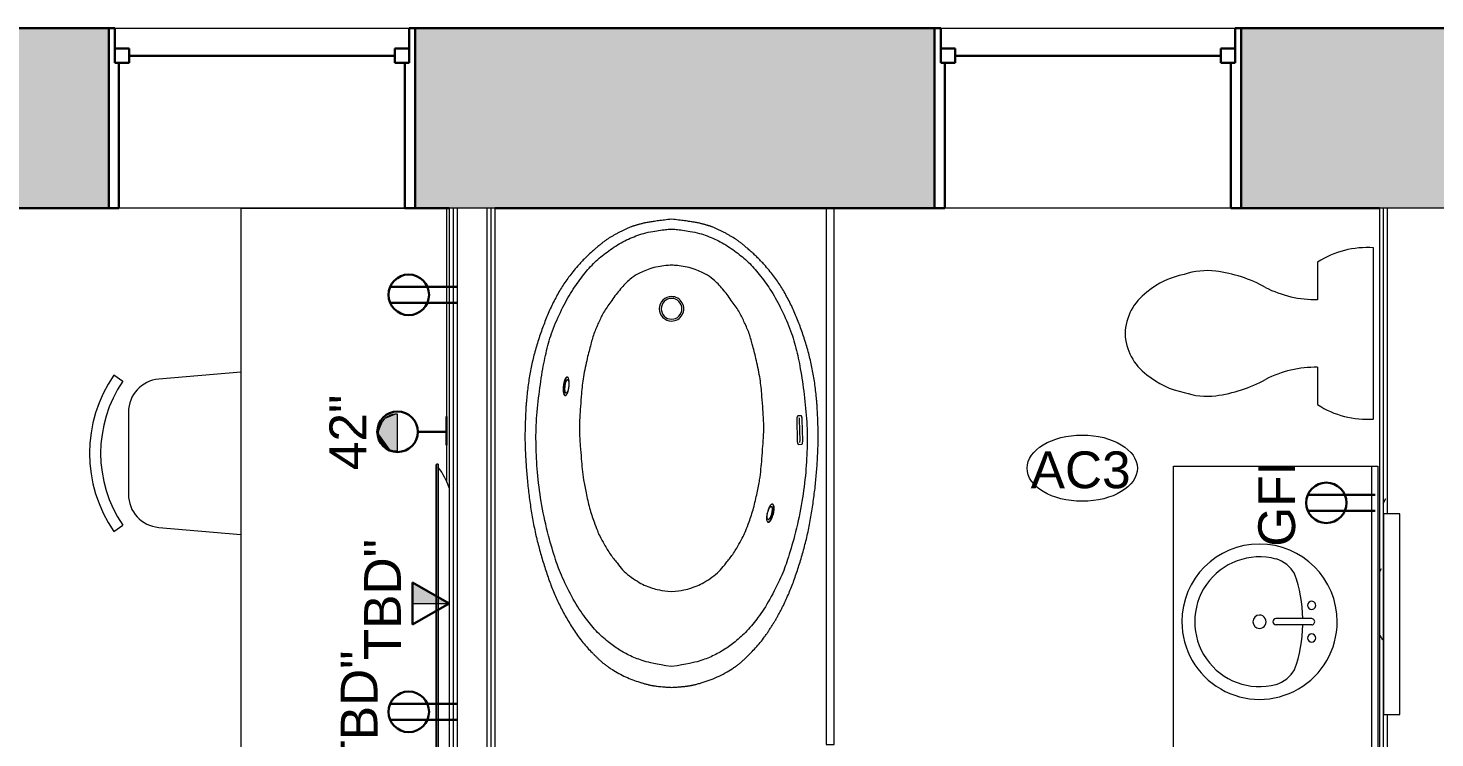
# Model space of a CAD drawing. Header units: inches. Extents: x -1176 to 1507, y -2563 to 978.
# Drawn here: x 635.1 to 807.2, y 502.2 to 589 of the extents above; entities that cross this region are included whole.
import ezdxf

# ---------------------------------------------------------------- set-up
doc = ezdxf.new("R2010")
doc.units = ezdxf.units.IN
doc.header["$MEASUREMENT"] = 0
for name, color, linetype, lineweight in [('A-ANNO-NOTE', 131, 'Continuous', 40), ('A-GLAZ', 151, 'Continuous', 18), ('A-GLAZ-CURT', 52, 'Continuous', 9), ('A-WALL', 113, 'Continuous', 18), ('A-WALL-PATT', 111, 'Continuous', 18), ('I-FURN', 30, 'Continuous', 9), ('I-WALL', 2, 'Continuous', 18), ('P-SANR-FIXT', 6, 'Continuous', 9), ('Q-CASE', 31, 'Continuous', 9), ('Q-SPCQ', 91, 'Continuous', 9), ('Q-SPCQ-IDEN', 132, 'Continuous', 9)]:
    doc.layers.add(name, color=color, linetype=linetype, lineweight=lineweight)
doc.styles.add('Arial', font='arial.ttf', dxfattribs={"height": 4.5})
doc.styles.add('Swis721 Lt BT', font='swissl.ttf', dxfattribs={"height": 4.5})
pattern_1 = [(0, (0, 0), (15.36, 3.84), [0.634, -10.886, 0.634, -10.886, -61.44]), (0, (0, 0), (15.36, 3.84), [-23.04, 0.634, -22.406, 0.634, -10.886, -26.88]), (0, (0, 0), (15.36, 3.84), [-57.6, 0.634, -7.046, 0.634, -18.566]), (120, (5.76, 1.92), (-11.005538, 11.38215), [0.634, -10.886, 0.634, -10.886, -61.44]), (120, (5.76, 1.92), (-11.005538, 11.38215), [-23.04, 0.634, -22.406, 0.634, -10.886, -26.88]), (120, (5.76, 1.92), (-11.005538, 11.38215), [-57.6, 0.634, -7.046, 0.634, -18.566]), (240, (7.68, 9.6), (-4.354462, -15.22215), [0.634, -10.886, 0.634, -10.886, -61.44]), (240, (7.68, 9.6), (-4.354462, -15.22215), [-23.04, 0.634, -22.406, 0.634, -10.886, -26.88]), (240, (7.68, 9.6), (-4.354462, -15.22215), [-57.6, 0.634, -7.046, 0.634, -18.566])]

# ---------------------------------------------------------------- blocks, each defined once
blk = doc.blocks.new('Double Hung - side window 4_ X 6_ 3_ H-6086068-2nd Floor Power _ Signal')
at = {"layer": 'A-GLAZ', "color": 8, "lineweight": 30}
for p, q in [((-18.75, 11), (-18, 11)), ((-18, 6.75), (-18, 11)), ((18, 6.75), (18, 11)), ((18.75, 11), (18, 11)), ((-18, 8.5), (-18, 6.75)), ((-18, 8.5), (-16.25, 8.5)), ((-16.25, 8.5), (-16.25, 6.75)), ((-16.25, 7.625), (16.25, 7.625)), ((16.25, 8.5), (16.25, 6.75)), ((18, 8.5), (16.25, 8.5)), ((18, 8.5), (18, 6.75)), ((-18, 6.75), (-16.25, 6.75)), ((-18, 6.75), (-17.5, 6.75)), ((-17.5, -11), (-17.5, 6.75)), ((18, 6.75), (16.25, 6.75)), ((17.5, 6.75), (18, 6.75)), ((17.5, 6.75), (17.5, -11)), ((-17.5, -11), (-18.75, -11)), ((17.5, -11), (18.75, -11))]:
    blk.add_line(p, q, dxfattribs=at)
blk = doc.blocks.new('Desk35 - Desk-7034756-2nd Floor Power _ Signal')
at = {"layer": 'Q-CASE'}
for p, q in [((-728.43, 493.83), (-728.43, 468.64)), ((-621.24, 493.83), (-728.43, 493.83)), ((-621.24, 468.64), (-621.24, 493.83)), ((-728.43, 468.64), (-698.67, 468.64)), ((-654.7, 468.64), (-621.24, 468.64))]:
    blk.add_line(p, q, dxfattribs=at)
blk = doc.blocks.new('F-Chairs - Side 01-V59-2nd Floor Power _ Signal')
at = {"layer": 'I-FURN'}
for p, q in [((-9.57, -3.52), (-8.8, -4.64)), ((8.8, -4.64), (9.57, -3.52)), ((5.02, -5.32), (-5.02, -5.32)), ((-9.07, -9.03), (-9.94, -19.07)), ((9.94, -19.07), (9.07, -9.03))]:
    blk.add_line(p, q, dxfattribs=at)
for centre, radius, start, end in [((0, -17.51), 16.94, 55.6197, 124.3803), ((0, -17.51), 15.59, 55.6197, 124.3803), ((-5.02, -9.38), 4.06, 90, 175.0303), ((5.02, -9.38), 4.06, 4.9697, 90)]:
    blk.add_arc(centre, radius, start, end, dxfattribs=at)
blk = doc.blocks.new('Vanity Counter Top w Round Sink Hole - 24_ Depth-7683056-2nd Floor Power _ Signal')
at = {"layer": 'Q-CASE'}
for p, q in [((-52.26, 25), (17.78, 25)), ((-52.26, 0), (-52.26, 25)), ((17.78, 25), (17.78, 0)), ((-52.26, 0.75), (17.78, 0.75)), ((17.78, 0), (-52.26, 0))]:
    blk.add_line(p, q, dxfattribs=at)
blk = doc.blocks.new('P-Toilet-Floor-3D - Floor Mount-7330913-2nd Floor Power _ Signal')
at = {"layer": 'P-SANR-FIXT'}
for p, q in [((10.46, -1.47), (-10.46, -1.47)), ((-8.7, -8.31), (-4.13, -8.31)), ((4.13, -8.31), (8.7, -8.31))]:
    blk.add_line(p, q, dxfattribs=at)
for centre, radius, start, end in [((0.69, -2.25), 11.19, 176.0012, 212.8527), ((-0.69, -2.25), 11.19, 327.1473, 3.9988), ((-17.85, -8.46), 13.72, 332.9997, 0.6089), ((17.85, -8.46), 13.72, 179.3911, 207.0003), ((9.41, -22.94), 17.16, 151.2397, 172.7867), ((-9.41, -22.94), 17.16, 7.2133, 28.7603), ((0.88, -21.86), 8.56, 172.7867, 198.8936), ((-0.88, -21.86), 8.56, 341.1064, 7.2133), ((2.68, -22.72), 10.08, 190.9157, 219.9319), ((-2.68, -22.72), 10.08, 320.0681, 349.0843), ((0.18, -25.42), 6.45, 215.8378, 268.4031), ((-0.18, -25.42), 6.45, 271.5969, 324.1622)]:
    blk.add_arc(centre, radius, start, end, dxfattribs=at)
blk = doc.blocks.new('downloadobjectfile_id_236f7131-f753-4b41-a4ac-6b6cf5932f67 - Bath tub-6664744-2nd Floor Power _ Signal')
at = {"layer": 'P-SANR-FIXT'}
for p, q in [((-4.58, 15.85), (-4.58, 15.48)), ((-1.53, 16.05), (-4.15, 15.99)), ((-1.52, 15.72), (-4.15, 15.66)), ((-1.09, 15.55), (-1.1, 15.94)), ((-4.21, 15.32), (-1.45, 15.38)), ((6.24, 12.4), (6.23, 12.33)), ((8.41, 11.78), (8.42, 11.84))]:
    blk.add_line(p, q, dxfattribs=at)
for centre, radius, start, end in [((-4.14, 15.3), 0.361, 91.2564, 121.564), ((-1.51, 15.36), 0.361, 60.9489, 91.2564), ((-17.67, 0), 1.5, 360, 180), ((-17.67, 0), 1.27, 0, 180), ((-17.67, 0), 1.5, 180, 360), ((-17.67, 0), 1.27, 180, 0)]:
    blk.add_arc(centre, radius, start, end, dxfattribs=at)
for points, knots in [([(28.63, 0), (28.61, 0.2), (28.6, 0.48), (28.58, 0.81), (28.56, 1.05), (28.54, 1.26), (28.52, 1.45), (28.51, 1.62), (28.49, 1.79), (28.47, 1.94), (28.45, 2.07), (28.43, 2.2), (28.41, 2.33), (28.39, 2.44), (28.36, 2.55), (28.34, 2.65), (28.31, 2.76), (28.29, 2.87), (28.25, 3.01), (28.21, 3.18), (28.14, 3.41), (28.06, 3.71), (27.93, 4.11), (27.71, 4.76), (27.37, 5.6), (26.88, 6.57), (26.43, 7.3), (26.09, 7.81), (25.84, 8.15), (25.61, 8.44), (25.38, 8.7), (25.15, 8.95), (24.91, 9.19), (24.65, 9.45), (24.29, 9.81), (23.8, 10.29), (23.15, 10.85), (22.57, 11.3), (22.09, 11.64), (21.72, 11.88), (21.36, 12.12), (20.99, 12.35), (20.62, 12.58), (20.26, 12.79), (19.89, 13), (19.52, 13.2), (19.15, 13.4), (18.66, 13.65), (18.04, 13.95), (17.29, 14.29), (16.53, 14.61), (15.75, 14.9), (14.69, 15.28), (13.32, 15.72), (11.9, 16.13), (10.73, 16.44), (9.54, 16.72), (8, 17.02), (6.12, 17.32), (4.57, 17.52), (3.34, 17.65), (2.43, 17.73), (1.54, 17.8), (0.68, 17.85), (-0.13, 17.89), (-0.86, 17.92), (-1.51, 17.94), (-2.14, 17.94), (-2.84, 17.93), (-3.67, 17.91), (-4.61, 17.87), (-5.42, 17.83), (-6.07, 17.79), (-6.7, 17.73), (-7.78, 17.63), (-9.25, 17.42), (-10.67, 17.15), (-11.79, 16.89), (-12.64, 16.67), (-13.48, 16.42), (-14.32, 16.15), (-15.14, 15.86), (-16.2, 15.47), (-17.23, 15.06), (-18.26, 14.57), (-19.02, 14.18), (-19.74, 13.78), (-20.4, 13.38), (-21.04, 12.95), (-21.69, 12.48), (-22.38, 11.94), (-22.97, 11.43), (-23.46, 10.98), (-23.83, 10.62), (-24.2, 10.24), (-24.56, 9.85), (-24.91, 9.46), (-25.23, 9.09), (-25.52, 8.74), (-25.77, 8.43), (-25.99, 8.13), (-26.26, 7.75), (-26.5, 7.35), (-26.76, 6.89), (-26.96, 6.54), (-27.11, 6.24), (-27.23, 6.01), (-27.31, 5.84), (-27.39, 5.68), (-27.49, 5.46), (-27.59, 5.22), (-27.68, 5), (-27.73, 4.86), (-27.77, 4.76), (-27.8, 4.65), (-27.84, 4.53), (-27.88, 4.41), (-27.92, 4.28), (-27.96, 4.14), (-28, 3.99), (-28.04, 3.83), (-28.08, 3.65), (-28.13, 3.46), (-28.17, 3.26), (-28.21, 3.04), (-28.26, 2.79), (-28.3, 2.53), (-28.35, 2.24), (-28.39, 1.94), (-28.45, 1.49), (-28.53, 0.87), (-28.59, 0.3), (-28.62, 0)], [0, 0, 0, 0, 0.003049, 0.004573, 0.006098, 0.007622, 0.009146, 0.010671, 0.012195, 0.01372, 0.015244, 0.016768, 0.018293, 0.019817, 0.021341, 0.022866, 0.02439, 0.025915, 0.027439, 0.030488, 0.033537, 0.036585, 0.042683, 0.04878, 0.060976, 0.073171, 0.085366, 0.091463, 0.097561, 0.103659, 0.109756, 0.115854, 0.121951, 0.128049, 0.134146, 0.146341, 0.158537, 0.170732, 0.176829, 0.182927, 0.189024, 0.195122, 0.20122, 0.207317, 0.213415, 0.219512, 0.22561, 0.231707, 0.243902, 0.256098, 0.268293, 0.280488, 0.292683, 0.317073, 0.341463, 0.353659, 0.365854, 0.390244, 0.414634, 0.439024, 0.45122, 0.463415, 0.47561, 0.487805, 0.5, 0.512195, 0.52439, 0.536585, 0.54878, 0.560976, 0.573171, 0.585366, 0.591463, 0.597561, 0.609756, 0.634146, 0.658537, 0.670732, 0.682927, 0.695122, 0.707317, 0.719512, 0.731707, 0.756098, 0.768293, 0.780488, 0.792683, 0.804878, 0.817073, 0.829268, 0.841463, 0.853659, 0.859756, 0.865854, 0.871951, 0.878049, 0.884146, 0.890244, 0.896341, 0.902439, 0.908537, 0.914634, 0.926829, 0.932927, 0.939024, 0.945122, 0.948171, 0.95122, 0.954268, 0.957317, 0.963415, 0.966463, 0.967988, 0.969512, 0.971037, 0.972561, 0.974085, 0.97561, 0.977134, 0.978659, 0.980183, 0.981707, 0.983232, 0.984756, 0.98628, 0.987805, 0.989329, 0.990854, 0.992378, 0.993902, 0.996951, 1, 1, 1, 1]), ([(-27.41, 0), (-27.41, 0.17), (-27.39, 0.55), (-27.13, 2.64), (-26.63, 4.38), (-25.79, 6.2), (-24.61, 7.94), (-23.4, 9.44), (-21.88, 10.76), (-19.96, 12.16), (-17.98, 13.29), (-15.15, 14.56), (-12.92, 15.24), (-10.26, 15.8), (-7.17, 16.24), (-3.75, 16.6), (-0.55, 16.6), (2.72, 16.42), (6.45, 15.9), (9.78, 15.19), (13.29, 14.12), (14.76, 13.58), (18.1, 11.95), (19.97, 10.69), (21.67, 9.36), (23.1, 7.78), (23.97, 6.54), (24.83, 5.05), (25.43, 3.41), (25.81, 1.98), (26.08, 0)], [-5.618031, -5.618031, -5.618031, -5.618031, -5.544194, -5.424812, -5.260384, -5.095898, -4.928484, -4.760658, -4.585358, -4.400115, -4.184559, -3.970312, -3.743931, -3.517047, -3.259472, -2.988396, -2.713063, -2.428449, -2.138296, -1.837006, -1.597044, -1.348216, -1.138919, -0.913036, -0.731154, -0.569833, -0.420907, -0.282566, -0.145254, 0, 0, 0, 0]), ([(-4.15, 15.99), (-4.26, 15.99), (-4.4, 15.97), (-4.52, 15.92), (-4.56, 15.9), (-4.58, 15.87), (-4.58, 15.86), (-4.58, 15.85)], [0, 0, 0, 0, 0.444444, 0.666667, 0.777778, 0.888889, 1, 1, 1, 1]), ([(-1.1, 15.94), (-1.1, 15.95), (-1.11, 15.96), (-1.14, 15.98), (-1.18, 16), (-1.25, 16.02), (-1.37, 16.04), (-1.48, 16.05), (-1.53, 16.05)], [0, 0, 0, 0, 0.125, 0.25, 0.375, 0.5, 0.75, 1, 1, 1, 1]), ([(-1.45, 15.38), (-1.43, 15.38), (-1.4, 15.38), (-1.36, 15.39), (-1.33, 15.39), (-1.31, 15.4), (-1.29, 15.4), (-1.27, 15.4), (-1.26, 15.41), (-1.24, 15.41), (-1.23, 15.42), (-1.21, 15.42), (-1.2, 15.43), (-1.18, 15.44), (-1.17, 15.44), (-1.16, 15.45), (-1.15, 15.46), (-1.14, 15.46), (-1.13, 15.47), (-1.13, 15.47), (-1.12, 15.48), (-1.11, 15.49), (-1.11, 15.49), (-1.1, 15.5), (-1.1, 15.51), (-1.1, 15.51), (-1.09, 15.52), (-1.09, 15.54), (-1.09, 15.55)], [0, 0, 0, 0, 0.041667, 0.083333, 0.125, 0.166667, 0.208333, 0.25, 0.291667, 0.333333, 0.375, 0.416667, 0.5, 0.541667, 0.583333, 0.625, 0.666667, 0.697917, 0.729167, 0.770833, 0.8125, 0.854167, 0.875, 0.895833, 0.916667, 0.942708, 0.958333, 1, 1, 1, 1]), ([(-4.58, 15.48), (-4.57, 15.46), (-4.57, 15.45), (-4.56, 15.43), (-4.56, 15.43), (-4.56, 15.42), (-4.55, 15.42), (-4.55, 15.41), (-4.54, 15.4), (-4.53, 15.4), (-4.53, 15.39), (-4.52, 15.39), (-4.51, 15.38), (-4.5, 15.38), (-4.49, 15.37), (-4.48, 15.37), (-4.46, 15.36), (-4.45, 15.35), (-4.43, 15.35), (-4.41, 15.34), (-4.39, 15.34), (-4.37, 15.33), (-4.35, 15.33), (-4.32, 15.33), (-4.29, 15.32), (-4.26, 15.32), (-4.23, 15.32), (-4.21, 15.32)], [0, 0, 0, 0, 0.041667, 0.057292, 0.080729, 0.104167, 0.125, 0.145833, 0.1875, 0.229167, 0.270833, 0.302083, 0.333333, 0.375, 0.416667, 0.458333, 0.5, 0.541667, 0.583333, 0.666667, 0.75, 0.791667, 0.833333, 0.875, 0.916667, 0.958333, 1, 1, 1, 1]), ([(6.23, 12.33), (6.22, 12.32), (6.22, 12.28), (6.24, 12.22), (6.29, 12.15), (6.37, 12.08), (6.47, 12.01), (6.63, 11.92), (6.87, 11.82), (7.21, 11.72), (7.67, 11.62), (8.08, 11.61), (8.33, 11.68), (8.39, 11.74), (8.41, 11.78)], [0, 0, 0, 0, 0.05, 0.1, 0.15, 0.2, 0.25, 0.3, 0.4, 0.5, 0.6, 0.8, 0.9, 1, 1, 1, 1]), ([(8.41, 11.78), (8.41, 11.8), (8.41, 11.83), (8.39, 11.9), (8.34, 11.96), (8.27, 12.03), (8.17, 12.1), (8.01, 12.19), (7.76, 12.3), (7.42, 12.4), (6.96, 12.49), (6.54, 12.51), (6.29, 12.43), (6.24, 12.37), (6.23, 12.33)], [0, 0, 0, 0, 0.05, 0.1, 0.15, 0.2, 0.25, 0.3, 0.4, 0.5, 0.6, 0.8, 0.9, 1, 1, 1, 1]), ([(6.23, 12.33), (6.23, 12.35), (6.25, 12.38), (6.31, 12.43), (6.39, 12.46), (6.49, 12.48), (6.61, 12.49), (6.8, 12.5), (7.07, 12.47), (7.42, 12.4), (7.88, 12.26), (8.24, 12.07), (8.4, 11.89), (8.42, 11.81), (8.41, 11.78)], [0, 0, 0, 0, 0.05, 0.1, 0.15, 0.2, 0.25, 0.3, 0.4, 0.5, 0.6, 0.8, 0.9, 1, 1, 1, 1]), ([(8.42, 11.84), (8.43, 11.85), (8.43, 11.89), (8.41, 11.95), (8.36, 12.02), (8.28, 12.09), (8.18, 12.15), (8.03, 12.24), (7.78, 12.35), (7.45, 12.46), (6.98, 12.55), (6.56, 12.56), (6.31, 12.49), (6.25, 12.43), (6.24, 12.4)], [0, 0, 0, 0, 0.05, 0.1, 0.15, 0.2, 0.25, 0.3, 0.4, 0.5, 0.6, 0.8, 0.9, 1, 1, 1, 1]), ([(8.09, 11.82), (8.09, 11.8), (8.08, 11.78), (8.05, 11.75), (8, 11.72), (7.94, 11.7), (7.86, 11.69), (7.73, 11.68), (7.47, 11.7), (7.05, 11.79), (6.68, 11.96), (6.52, 12.11), (6.5, 12.18), (6.52, 12.21)], [0, 0, 0, 0, 0.047619, 0.095238, 0.142857, 0.190476, 0.238095, 0.285714, 0.380952, 0.571429, 0.761905, 0.880952, 1, 1, 1, 1]), ([(8.09, 11.82), (8.1, 11.83), (8.1, 11.86), (8.09, 11.9), (8.06, 11.95), (8.01, 11.99), (7.94, 12.04), (7.84, 12.11), (7.6, 12.21), (7.18, 12.33), (6.78, 12.35), (6.56, 12.3), (6.52, 12.24), (6.52, 12.21)], [0, 0, 0, 0, 0.047619, 0.095238, 0.142857, 0.190476, 0.238095, 0.285714, 0.380952, 0.571429, 0.761905, 0.880952, 1, 1, 1, 1]), ([(6.52, 12.21), (6.52, 12.22), (6.54, 12.25), (6.58, 12.28), (6.65, 12.3), (6.76, 12.32), (7, 12.32), (7.44, 12.25), (7.85, 12.09), (8.06, 11.93), (8.1, 11.85), (8.09, 11.82)], [0, 0, 0, 0, 0.052632, 0.105263, 0.157895, 0.210526, 0.315789, 0.526316, 0.736842, 0.868421, 1, 1, 1, 1]), ([(6.52, 12.21), (6.52, 12.22), (6.54, 12.25), (6.58, 12.28), (6.65, 12.3), (6.73, 12.31), (6.82, 12.32), (6.97, 12.32), (7.25, 12.28), (7.67, 12.17), (7.97, 12.01), (8.08, 11.89), (8.1, 11.84), (8.09, 11.82)], [0, 0, 0, 0, 0.052632, 0.105263, 0.157895, 0.210526, 0.263158, 0.315789, 0.421053, 0.631579, 0.815789, 0.907895, 1, 1, 1, 1]), ([(16.89, 0), (16.8, 1.27), (16.48, 2.48), (16.13, 3.34), (15.69, 4.17), (14.98, 5.22), (14.26, 6.02), (13.41, 6.67), (12.38, 7.51), (11.18, 8.22), (10.13, 8.79), (9.49, 9.08), (8.26, 9.53), (6.69, 10.07), (4.84, 10.46), (3.28, 10.79), (1.97, 10.94), (0.6, 11.06), (-0.86, 11.17), (-2.86, 11.31), (-4.35, 11.24), (-5.73, 11.15), (-7.46, 11.03), (-9.26, 10.84), (-11.69, 10.32), (-13.21, 9.91), (-14.78, 9.49), (-16.19, 8.83), (-17.34, 8.3), (-18.79, 7.24), (-20.02, 6.38), (-21.28, 5.13), (-21.9, 4.24), (-22.24, 3.5), (-22.59, 2.68), (-22.84, 1.69), (-22.94, 0.81), (-23, 0.26), (-23.03, 0)], [0, 0, 0, 0, 0.095825, 0.182513, 0.269753, 0.361199, 0.455897, 0.552236, 0.65743, 0.766411, 0.857986, 0.946942, 1.048984, 1.184003, 1.327218, 1.460629, 1.57966, 1.69493, 1.829456, 1.967274, 2.102928, 2.230917, 2.36765, 2.535001, 2.698079, 2.855999, 2.988228, 3.111669, 3.240091, 3.366918, 3.507968, 3.628876, 3.730864, 3.808196, 3.883993, 3.961779, 4.030158, 4.077503, 4.077503, 4.077503, 4.077503]), ([(-28.62, 0), (-28.59, -0.3), (-28.53, -0.87), (-28.45, -1.49), (-28.39, -1.94), (-28.35, -2.24), (-28.3, -2.53), (-28.26, -2.79), (-28.21, -3.04), (-28.17, -3.26), (-28.13, -3.46), (-28.08, -3.65), (-28.04, -3.83), (-28, -3.99), (-27.96, -4.14), (-27.92, -4.28), (-27.88, -4.41), (-27.84, -4.53), (-27.8, -4.65), (-27.77, -4.76), (-27.73, -4.86), (-27.68, -5), (-27.59, -5.22), (-27.47, -5.51), (-27.31, -5.84), (-27.14, -6.18), (-26.96, -6.54), (-26.76, -6.89), (-26.57, -7.24), (-26.38, -7.55), (-26.19, -7.85), (-25.99, -8.13), (-25.77, -8.43), (-25.52, -8.74), (-25.23, -9.09), (-24.91, -9.46), (-24.44, -9.98), (-23.95, -10.5), (-23.46, -10.98), (-22.97, -11.43), (-22.38, -11.94), (-21.69, -12.48), (-21.04, -12.95), (-20.4, -13.38), (-19.74, -13.78), (-19.02, -14.18), (-18.26, -14.57), (-17.49, -14.93), (-16.72, -15.26), (-15.93, -15.57), (-14.87, -15.96), (-13.76, -16.33), (-12.64, -16.67), (-11.51, -16.97), (-10.11, -17.27), (-8.67, -17.51), (-7.47, -17.66), (-6.7, -17.73), (-6.07, -17.79), (-5.42, -17.83), (-4.61, -17.87), (-3.67, -17.91), (-2.84, -17.93), (-2.14, -17.94), (-1.51, -17.94), (-0.86, -17.92), (-0.13, -17.89), (0.68, -17.85), (1.54, -17.8), (2.43, -17.73), (3.64, -17.62), (5.19, -17.45), (7.06, -17.18), (8.93, -16.85), (10.74, -16.44), (12.48, -15.97), (14.15, -15.46), (15.49, -15), (16.53, -14.61), (17.55, -14.19), (18.78, -13.61), (20.01, -12.94), (20.99, -12.36), (21.73, -11.89), (22.45, -11.39), (23.15, -10.85), (23.8, -10.29), (24.29, -9.81), (24.65, -9.45), (24.91, -9.19), (25.15, -8.95), (25.38, -8.7), (25.61, -8.44), (25.84, -8.15), (26.09, -7.81), (26.41, -7.34), (26.81, -6.68), (27.25, -5.84), (27.63, -4.97), (27.89, -4.25), (28.06, -3.69), (28.16, -3.36), (28.23, -3.1), (28.27, -2.95), (28.3, -2.83), (28.33, -2.7), (28.36, -2.55), (28.4, -2.39), (28.42, -2.25), (28.44, -2.1), (28.47, -1.91), (28.51, -1.62), (28.54, -1.31), (28.57, -0.94), (28.6, -0.5), (28.62, -0.17), (28.63, 0)], [0, 0, 0, 0, 0.003049, 0.006098, 0.007622, 0.009146, 0.010671, 0.012195, 0.01372, 0.015244, 0.016768, 0.018293, 0.019817, 0.021341, 0.022866, 0.02439, 0.025915, 0.027439, 0.028963, 0.030488, 0.032012, 0.033537, 0.036585, 0.042683, 0.04878, 0.054878, 0.060976, 0.067073, 0.073171, 0.079268, 0.085366, 0.091463, 0.097561, 0.103659, 0.109756, 0.115854, 0.121951, 0.134146, 0.140244, 0.146341, 0.158537, 0.170732, 0.182927, 0.195122, 0.207317, 0.219512, 0.231707, 0.243902, 0.256098, 0.268293, 0.280488, 0.304878, 0.317073, 0.329268, 0.353659, 0.378049, 0.390244, 0.402439, 0.408537, 0.414634, 0.426829, 0.439024, 0.45122, 0.463415, 0.47561, 0.487805, 0.5, 0.512195, 0.52439, 0.536585, 0.54878, 0.573171, 0.597561, 0.621951, 0.646341, 0.670732, 0.695122, 0.719512, 0.731707, 0.743902, 0.768293, 0.792683, 0.804878, 0.817073, 0.829268, 0.841463, 0.853659, 0.865854, 0.871951, 0.878049, 0.884146, 0.890244, 0.896341, 0.902439, 0.908537, 0.914634, 0.925305, 0.935976, 0.946646, 0.957317, 0.962652, 0.967988, 0.970655, 0.973323, 0.974657, 0.975991, 0.978659, 0.981326, 0.98266, 0.983994, 0.986662, 0.989329, 0.991997, 0.994665, 0.997332, 1, 1, 1, 1]), ([(26.08, 0), (25.81, -1.98), (25.43, -3.41), (24.83, -5.05), (23.97, -6.54), (23.1, -7.78), (21.67, -9.36), (19.97, -10.69), (18.1, -11.95), (14.76, -13.58), (13.29, -14.12), (9.78, -15.19), (6.45, -15.9), (2.72, -16.42), (-0.55, -16.6), (-3.75, -16.6), (-7.17, -16.24), (-10.26, -15.8), (-12.92, -15.24), (-15.15, -14.56), (-17.98, -13.29), (-19.96, -12.16), (-21.88, -10.76), (-23.4, -9.44), (-24.61, -7.94), (-25.79, -6.2), (-26.63, -4.38), (-27.13, -2.64), (-27.39, -0.55), (-27.41, -0.17), (-27.41, 0)], [-5.618031, -5.618031, -5.618031, -5.618031, -5.472777, -5.335466, -5.197124, -5.048198, -4.886878, -4.704995, -4.479113, -4.269816, -4.020987, -3.781025, -3.479735, -3.189582, -2.904969, -2.629635, -2.35856, -2.100984, -1.8741, -1.647719, -1.433473, -1.217917, -1.032673, -0.857374, -0.689547, -0.522133, -0.357647, -0.193219, -0.073837, 0, 0, 0, 0]), ([(-23.03, 0), (-23, -0.26), (-22.94, -0.81), (-22.84, -1.69), (-22.59, -2.68), (-22.24, -3.5), (-21.9, -4.24), (-21.28, -5.13), (-20.02, -6.38), (-18.79, -7.24), (-17.34, -8.3), (-16.19, -8.83), (-14.78, -9.49), (-13.21, -9.91), (-11.69, -10.32), (-9.26, -10.84), (-7.46, -11.03), (-5.73, -11.15), (-4.35, -11.24), (-2.86, -11.31), (-0.86, -11.17), (0.6, -11.06), (1.97, -10.94), (3.28, -10.79), (4.84, -10.46), (6.69, -10.07), (8.26, -9.53), (9.49, -9.08), (10.13, -8.79), (11.18, -8.22), (12.38, -7.51), (13.41, -6.67), (14.26, -6.02), (14.98, -5.22), (15.69, -4.17), (16.13, -3.34), (16.48, -2.48), (16.8, -1.27), (16.89, 0)], [0, 0, 0, 0, 0.047345, 0.115723, 0.19351, 0.269307, 0.346639, 0.448626, 0.569535, 0.710585, 0.837412, 0.965834, 1.089275, 1.221504, 1.379424, 1.542502, 1.709853, 1.846586, 1.974575, 2.110229, 2.248047, 2.382573, 2.497843, 2.616873, 2.750285, 2.893499, 3.028519, 3.130561, 3.219517, 3.311092, 3.420073, 3.525267, 3.621606, 3.716304, 3.80775, 3.89499, 3.981678, 4.077503, 4.077503, 4.077503, 4.077503]), ([(-7.08, -13.03), (-7.07, -13.02), (-7.07, -12.99), (-7.08, -12.94), (-7.12, -12.89), (-7.18, -12.84), (-7.26, -12.79), (-7.39, -12.73), (-7.69, -12.62), (-8.23, -12.52), (-8.85, -12.52), (-9.18, -12.59), (-9.3, -12.68), (-9.31, -12.74), (-9.3, -12.76)], [0, 0, 0, 0, 0.043478, 0.086957, 0.130435, 0.173913, 0.217391, 0.26087, 0.347826, 0.521739, 0.695652, 0.847826, 0.923913, 1, 1, 1, 1]), ([(-9.3, -12.77), (-9.31, -12.78), (-9.32, -12.81), (-9.3, -12.86), (-9.26, -12.91), (-9.2, -12.96), (-9.12, -13.01), (-8.99, -13.07), (-8.69, -13.17), (-8.15, -13.27), (-7.54, -13.28), (-7.21, -13.21), (-7.09, -13.11), (-7.07, -13.06), (-7.08, -13.03)], [0, 0, 0, 0, 0.043478, 0.086957, 0.130435, 0.173913, 0.217391, 0.26087, 0.347826, 0.521739, 0.695652, 0.847826, 0.923913, 1, 1, 1, 1]), ([(-9.3, -12.76), (-9.3, -12.78), (-9.28, -12.82), (-9.23, -12.88), (-9.14, -12.93), (-9.03, -12.99), (-8.9, -13.04), (-8.7, -13.1), (-8.3, -13.19), (-7.72, -13.23), (-7.24, -13.17), (-7.1, -13.08), (-7.08, -13.03)], [0, 0, 0, 0, 0.055556, 0.111111, 0.166667, 0.222222, 0.277778, 0.333333, 0.444444, 0.666667, 0.833333, 1, 1, 1, 1]), ([(-7.08, -13.03), (-7.09, -13.05), (-7.11, -13.08), (-7.18, -13.12), (-7.27, -13.16), (-7.43, -13.19), (-7.68, -13.22), (-8.04, -13.21), (-8.54, -13.15), (-8.98, -13.03), (-9.24, -12.88), (-9.3, -12.8), (-9.3, -12.77)], [0, 0, 0, 0, 0.055556, 0.111111, 0.166667, 0.222222, 0.333333, 0.444444, 0.555556, 0.777778, 0.888889, 1, 1, 1, 1]), ([(-8.99, -12.73), (-8.99, -12.71), (-8.99, -12.69), (-8.96, -12.66), (-8.92, -12.63), (-8.86, -12.61), (-8.79, -12.59), (-8.68, -12.57), (-8.44, -12.55), (-8.03, -12.58), (-7.62, -12.69), (-7.43, -12.79), (-7.37, -12.87), (-7.37, -12.9), (-7.38, -12.92)], [0, 0, 0, 0, 0.045455, 0.090909, 0.136364, 0.181818, 0.227273, 0.272727, 0.363636, 0.545455, 0.727273, 0.863636, 0.931818, 1, 1, 1, 1]), ([(-7.38, -12.92), (-7.38, -12.93), (-7.39, -12.95), (-7.44, -12.99), (-7.5, -13.01), (-7.57, -13.03), (-7.67, -13.05), (-7.81, -13.06), (-8.09, -13.06), (-8.52, -13), (-8.83, -12.89), (-8.96, -12.79), (-8.99, -12.75), (-8.99, -12.73)], [0, 0, 0, 0, 0.052632, 0.105263, 0.157895, 0.210526, 0.263158, 0.315789, 0.421053, 0.631579, 0.815789, 0.907895, 1, 1, 1, 1]), ([(-8.99, -12.73), (-8.99, -12.74), (-8.99, -12.76), (-8.98, -12.8), (-8.94, -12.83), (-8.9, -12.87), (-8.83, -12.91), (-8.72, -12.95), (-8.5, -13.03), (-8.09, -13.09), (-7.67, -13.09), (-7.46, -13.03), (-7.39, -12.97), (-7.37, -12.94), (-7.38, -12.92)], [0, 0, 0, 0, 0.045455, 0.090909, 0.136364, 0.181818, 0.227273, 0.272727, 0.363636, 0.545455, 0.727273, 0.863636, 0.931818, 1, 1, 1, 1]), ([(-7.38, -12.92), (-7.38, -12.93), (-7.39, -12.96), (-7.44, -12.99), (-7.5, -13.01), (-7.57, -13.03), (-7.67, -13.05), (-7.81, -13.06), (-8.09, -13.06), (-8.52, -13), (-8.83, -12.89), (-8.96, -12.79), (-8.99, -12.75), (-8.99, -12.73)], [0, 0, 0, 0, 0.052632, 0.105263, 0.157895, 0.210526, 0.263158, 0.315789, 0.421053, 0.631579, 0.815789, 0.907895, 1, 1, 1, 1])]:
    blk.add_open_spline(points, degree=3, knots=knots, dxfattribs=at)
blk = doc.blocks.new('Sink Vanity-Round - 19_ x 19_-4918671-2nd Floor Power _ Signal')
at = {"layer": 'P-SANR-FIXT'}
for p, q in [((3.43, 9.73), (3.43, 5.36)), ((4.18, 9.73), (4.18, 5.36))]:
    blk.add_line(p, q, dxfattribs=at)
for centre, radius, start, end in [((3.81, 3.35), 9.5, 90, 270), ((3.81, 3.35), 9.5, 270, 90), ((3.81, -9.17), 17.81, 91.2067, 109.2086), ((1.81, 9.73), 0.5, 360, 180), ((1.81, 9.73), 0.5, 180, 360), ((3.81, 9.73), 0.375, 360, 180), ((3.81, -9.17), 17.81, 70.7914, 88.7933), ((5.81, 9.73), 0.5, 0, 180), ((5.81, 9.73), 0.5, 180, 360), ((0.05, 4.11), 4.12, 120.7927, 162.1904), ((7.56, 4.11), 4.12, 17.8096, 59.2073), ((3.81, 3.35), 7.93, 165.3071, 14.6929), ((3.81, 5.36), 0.375, 180, 360), ((3.81, 3.35), 0.812, 360, 180), ((3.81, 3.35), 0.813, 180, 360)]:
    blk.add_arc(centre, radius, start, end, dxfattribs=at)
blk = doc.blocks.new('System Panel - Glazed-7111619-2nd Floor Power _ Signal')
at = {"layer": 'A-GLAZ-CURT', "lineweight": 18}
for p, q in [((32.8125, 1.75), (-32.8125, 1.75)), ((-32.8125, 1.75), (-32.8125, 0.75)), ((32.8125, 0.75), (32.8125, 1.75)), ((-32.8125, 0.75), (32.8125, 0.75))]:
    blk.add_line(p, q, dxfattribs=at)
blk = doc.blocks.new('A-Flat_Screen_TV - OLED 55BGP 55_-7077464-2nd Floor Power _ Signal')
at = {"layer": 'Q-SPCQ'}
for p, q in [((-24.14, 0.06), (24.14, 0.06)), ((-24.14, 0.06), (-24.14, 0)), ((24.14, 0), (24.14, 0.06)), ((-24.2, 0), (24.2, 0)), ((-24.2, 0), (-24.2, -0.19)), ((24.2, -0.19), (-24.2, -0.19)), ((24.2, -0.19), (24.2, 0))]:
    blk.add_line(p, q, dxfattribs=at)
for centre, start, end in [((-19.1, 5.58), 231.0344, 252.9459), ((19.1, 5.58), 287.0541, 308.9656)]:
    blk.add_arc(centre, 7.41, start, end, dxfattribs=at)
blk = doc.blocks.new('Mirror52 - Mirror-7343820-2nd Floor Power _ Signal')
at = {"layer": 'Q-SPCQ'}
for p, q in [((-969.77, -1004.94), (-994.34, -1004.94)), ((-994.34, -1004.94), (-994.34, -1006.94)), ((-969.77, -1006.94), (-969.77, -1004.94)), ((-994.34, -1006.94), (-969.77, -1006.94))]:
    blk.add_line(p, q, dxfattribs=at)
blk = doc.blocks.new('Appliance_Specialty Equipment Tag - Standard-3515593-2nd Floor Power _ Signal')
at = {"layer": 'Q-SPCQ-IDEN'}
blk.add_ellipse((-0.0499, 0.0037), major_axis=(-0.1406, 0), ratio=0.600473, dxfattribs=at)

msp = doc.modelspace()

# ---------------------------------------------------------------- hatches: boundary and pattern name
at = {"layer": 'A-ANNO-NOTE', "lineweight": 9}
for points in [[(679.4, 537.44), (678.6, 541.16), (677.92, 539.51)], [(677.92, 539.59), (678.6, 541.16), (678.08, 540.37)], [(677.92, 539.51), (678.6, 541.16), (677.92, 539.59)], [(678.08, 540.37), (678.6, 541.16), (678.18, 540.59)], [(678.21, 540.66), (678.6, 541.16), (678.39, 540.92)], [(678.6, 541.16), (680.19, 541.8), (678.98, 541.46)], [(680.19, 537.3), (680.19, 541.8), (678.6, 541.16)], [(680.19, 537.3), (678.6, 541.16), (679.4, 537.44)], [(678.98, 541.46), (680.19, 541.8), (679.56, 541.71)], [(680.19, 537.3), (680.27, 537.3), (680.27, 541.8)], [(680.19, 537.3), (680.27, 541.8), (680.19, 541.8)], [(677.92, 539.59), (678.08, 540.37), (677.95, 539.91)], [(678.39, 538.18), (677.92, 539.51), (678.18, 538.52)], [(678.08, 538.73), (677.92, 539.51), (677.95, 539.19)], [(678.18, 538.52), (677.92, 539.51), (678.08, 538.73)], [(679.4, 537.44), (677.92, 539.51), (678.39, 538.18)], [(679.4, 537.44), (678.39, 538.18), (679.18, 537.53)], [(679.18, 537.53), (678.39, 538.18), (678.49, 538.06)], [(679.18, 537.53), (678.49, 538.06), (679.04, 537.6)], [(680.19, 537.3), (679.4, 537.44), (679.79, 537.33)], [(686.57, 518.64), (682.11, 521.22), (682.11, 518.64)]]:
    msp.add_hatch(color=256, dxfattribs=at).paths.add_polyline_path(points, flags=0)
at = {"layer": 'A-WALL-PATT', "lineweight": 9}
h = msp.add_hatch(color=7, dxfattribs=at)
h.paths.add_polyline_path([(918.4, 567.01), (940.09, 567.01), (940.09, 589.01), (874.54, 589.01), (874.54, 567.01), (912.15, 567.01)], flags=0)
h.paths.add_polyline_path([(801.4, 567.01), (837.04, 567.01), (837.04, 589.01), (783.49, 589.01), (783.49, 567.01), (800.9, 567.01)], flags=0)
h.paths.add_polyline_path([(1211.24, 567.01), (1211.24, 589.01), (1167.7, 589.01), (1167.7, 567.01), (1179.11, 567.01)], flags=0)
h.paths.add_polyline_path([(745.99, 567.01), (745.99, 589.01), (682.43, 589.01), (682.43, 567.01), (739.7, 567.01)], flags=0)
h.paths.add_polyline_path([(1130.2, 567.01), (1130.2, 589.01), (1068.64, 589.01), (1068.64, 567.01), (1121.29, 567.01)], flags=0)
h.paths.add_polyline_path([(994.09, 567.01), (1031.14, 567.01), (1031.14, 589.01), (977.59, 589.01), (977.59, 567.01)], flags=0)
h.paths.add_polyline_path([(531.55, 567.01), (539.03, 567.01), (539.03, 589.01), (480.78, 589.01), (480.78, 567.01), (485.3, 567.01)], flags=0)
h.paths.add_polyline_path([(576.53, 567.01), (644.93, 567.01), (644.93, 589.01), (576.53, 589.01)], flags=0)
h = msp.add_hatch(dxfattribs=at)
h.set_pattern_fill('FP_2', color=256, style=0, pattern_type=2)
h.set_pattern_definition(pattern_1)
h.paths.add_polyline_path([(800.4, 459.26), (800.9, 459.26), (800.9, 459.63), (800.4, 459.63)], flags=0)
h.paths.add_polyline_path([(800.9, 465.26), (800.9, 567.01), (800.4, 567.01), (800.4, 465.26)], flags=0)
h = msp.add_hatch(dxfattribs=at)
h.set_pattern_fill('FP_2', color=256, style=0, pattern_type=2)
h.set_pattern_definition(pattern_1)
h.paths.add_polyline_path([(801.4, 459.26), (801.4, 460.63), (800.9, 460.63), (800.9, 459.26)], flags=0)
h.paths.add_polyline_path([(800.9, 464.26), (801.4, 464.26), (801.4, 473.04), (800.91, 473.04), (800.91, 497.61), (801.4, 497.61), (801.4, 505.05), (800.91, 505.05), (800.91, 529.63), (801.4, 529.63), (801.4, 567.01), (800.9, 567.01), (800.9, 464.76)], flags=0)

# ---------------------------------------------------------------- linework, layer by layer
at = {"layer": 'A-ANNO-NOTE', "lineweight": 30}
for p, q in [((687.62, 557.35), (679.36, 557.35)), ((687.62, 555.43), (679.36, 555.43)), ((686.25, 538), (686.25, 541.51)), ((686.25, 539.63), (682.74, 539.63)), ((799.9, 531.91), (791.63, 531.91)), ((799.9, 529.99), (791.63, 529.99)), ((686.57, 518.64), (682.11, 521.22)), ((682.11, 516.06), (682.11, 521.22)), ((686.57, 518.64), (682.11, 516.06)), ((687.62, 506.35), (679.36, 506.35)), ((687.62, 504.43), (679.36, 504.43))]:
    msp.add_line(p, q, dxfattribs=at)
at = {"layer": 'A-ANNO-NOTE', "lineweight": 9}
for p, q in [((680.27, 537.3), (680.27, 541.8)), ((686.57, 518.64), (682.11, 521.22)), ((682.11, 521.22), (682.11, 518.64)), ((682.11, 518.64), (686.57, 518.64))]:
    msp.add_line(p, q, dxfattribs=at)
at = {"layer": 'A-ANNO-NOTE', "lineweight": 30}
for centre, radius in [((681.64, 556.39), 2.48), ((680.27, 539.64), 2.48), ((793.91, 530.95), 2.47), ((681.64, 505.39), 2.48)]:
    msp.add_circle(centre, radius, dxfattribs=at)
at = {"layer": 'A-ANNO-NOTE', "lineweight": 9}
msp.add_arc((680.17, 539.55), 2.25, 87.6427, 272.3573, dxfattribs=at)
at = {"layer": 'A-WALL', "color": 8, "lineweight": 30}
for p, q in [((644.93, 589.01), (576.53, 589.01)), ((644.93, 567.01), (644.93, 589.01)), ((745.99, 589.01), (682.43, 589.01)), ((682.43, 589.01), (682.43, 567.01)), ((745.99, 567.01), (745.99, 589.01)), ((837.04, 589.01), (783.49, 589.01)), ((783.49, 589.01), (783.49, 567.01)), ((606.02, 567.01), (644.93, 567.01)), ((682.43, 567.01), (686.57, 567.01)), ((692.2, 567.01), (745.99, 567.01)), ((783.49, 567.01), (800.4, 567.01))]:
    msp.add_line(p, q, dxfattribs=at)
at = {"layer": 'A-WALL', "lineweight": 9}
for p, q in [((644.93, 589.01), (682.43, 589.01)), ((745.99, 589.01), (783.49, 589.01)), ((682.43, 567.01), (644.93, 567.01)), ((783.49, 567.01), (745.99, 567.01))]:
    msp.add_line(p, q, dxfattribs=at)
at = {"layer": 'A-WALL'}
for p, q in [((692.2, 567.01), (686.57, 567.01)), ((687.07, 567.01), (687.07, 460.13)), ((687.57, 567.01), (687.57, 460.63)), ((691.2, 567.01), (691.2, 464.26)), ((691.7, 567.01), (691.7, 464.76)), ((808.4, 567.01), (800.4, 567.01)), ((800.9, 464.26), (800.9, 567.01)), ((801.4, 529.63), (801.4, 567.01)), ((801.4, 497.61), (801.4, 505.05))]:
    msp.add_line(p, q, dxfattribs=at)
at = {"layer": 'I-WALL'}
for p, q in [((686.57, 567.01), (686.57, 459.63)), ((692.2, 465.26), (692.2, 567.01)), ((800.4, 567.01), (800.4, 465.26))]:
    msp.add_line(p, q, dxfattribs=at)

# ---------------------------------------------------------------- block references
at = {"layer": 'A-GLAZ'}
for p in [(663.68, 578.01), (764.74, 578.01)]:
    msp.add_blockref('Double Hung - side window 4_ X 6_ 3_ H-6086068-2nd Floor Power _ Signal', p, dxfattribs=at)
at = {"layer": 'A-GLAZ-CURT', "rotation": 89.99999999999991}
msp.add_blockref('System Panel - Glazed-7111619-2nd Floor Power _ Signal', (734.45, 534.2), dxfattribs=at)
at = {"layer": 'I-FURN', "rotation": 90.00000000000044}
msp.add_blockref('F-Chairs - Side 01-V59-2nd Floor Power _ Signal', (642.02, 537.01), dxfattribs=at)
at = {"layer": 'P-SANR-FIXT'}
for name, p, rotation in [('downloadobjectfile_id_236f7131-f753-4b41-a4ac-6b6cf5932f67 - Bath tub-6664744-2nd Floor Power _ Signal', (713.8, 537.01), 270.0000000000002), ('P-Toilet-Floor-3D - Floor Mount-7330913-2nd Floor Power _ Signal', (801.16, 551.67), 269.9999999999995), ('Sink Vanity-Round - 19_ x 19_-4918671-2nd Floor Power _ Signal', (782.39, 520.22), 270.0000000000001)]:
    msp.add_blockref(name, p, dxfattribs=dict(at, rotation=rotation))
at = {"layer": 'Q-CASE'}
for name, p, rotation in [('Desk35 - Desk-7034756-2nd Floor Power _ Signal', (1154.93, 1188.19), 89.99999999999997), ('Vanity Counter Top w Round Sink Hole - 24_ Depth-7683056-2nd Floor Power _ Signal', (800.22, 517.65), 89.99999999999994)]:
    msp.add_blockref(name, p, dxfattribs=dict(at, rotation=rotation))
at = {"layer": 'Q-SPCQ'}
for name, p, rotation in [('A-Flat_Screen_TV - OLED 55BGP 55_-7077464-2nd Floor Power _ Signal', (685.07, 511.5), 90.00000000000027), ('Mirror52 - Mirror-7343820-2nd Floor Power _ Signal', (-204.04, 1499.39), 90.00000000000067)]:
    msp.add_blockref(name, p, dxfattribs=dict(at, rotation=rotation))
at = {"layer": 'Q-SPCQ-IDEN', "xscale": 47.99999999999997, "yscale": 47.99999999999997, "zscale": 47.99999999999997}
msp.add_blockref('Appliance_Specialty Equipment Tag - Standard-3515593-2nd Floor Power _ Signal', (766.44, 535.01), dxfattribs=at)

# ---------------------------------------------------------------- texts
at = {"layer": 'A-ANNO-NOTE', "lineweight": 9, "char_height": 4.5, "attachment_point": 1, "rotation": 90, "style": 'Swis721 Lt BT'}
for s, insert, width in [('42"', (671.94, 534.95), 10.302), ('GFI', (785.59, 525.58), 11.9685), ('TBD"', (676.18, 511.71), 16.665), ('TBD"', (673.32, 498.08), 16.665)]:
    msp.add_mtext(s, dxfattribs=dict(at, insert=insert, width=width))
at = {"layer": 'Q-SPCQ-IDEN', "insert": (757.74, 537.24), "char_height": 4.5, "width": 14.9985, "attachment_point": 1, "style": 'Arial'}
msp.add_mtext('AC3', dxfattribs=at)

doc.saveas('drawing.dxf')
